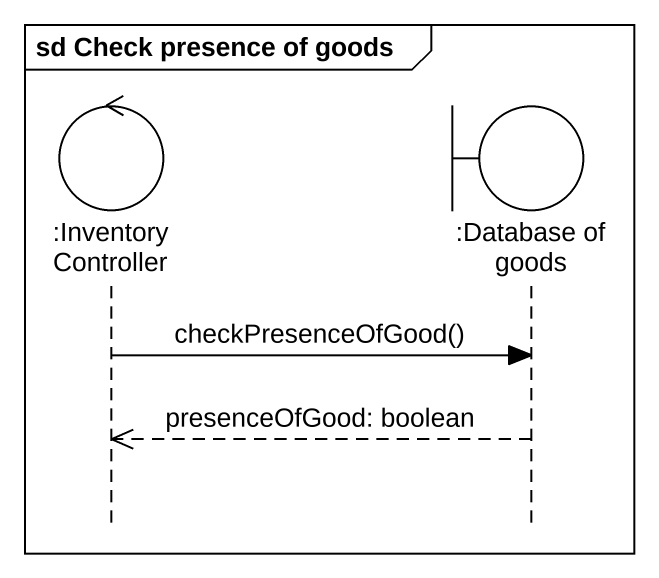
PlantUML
@startuml
mainframe sd Check presence of goods
hide footbox
control ":InventoryController" as InventoryController
boundary ":Database of goods" as Database_of_goods

InventoryController -> Database_of_goods : checkPresenceOfGood()
Database_of_goods -->> InventoryController : presenceOfGood: boolean
@enduml
